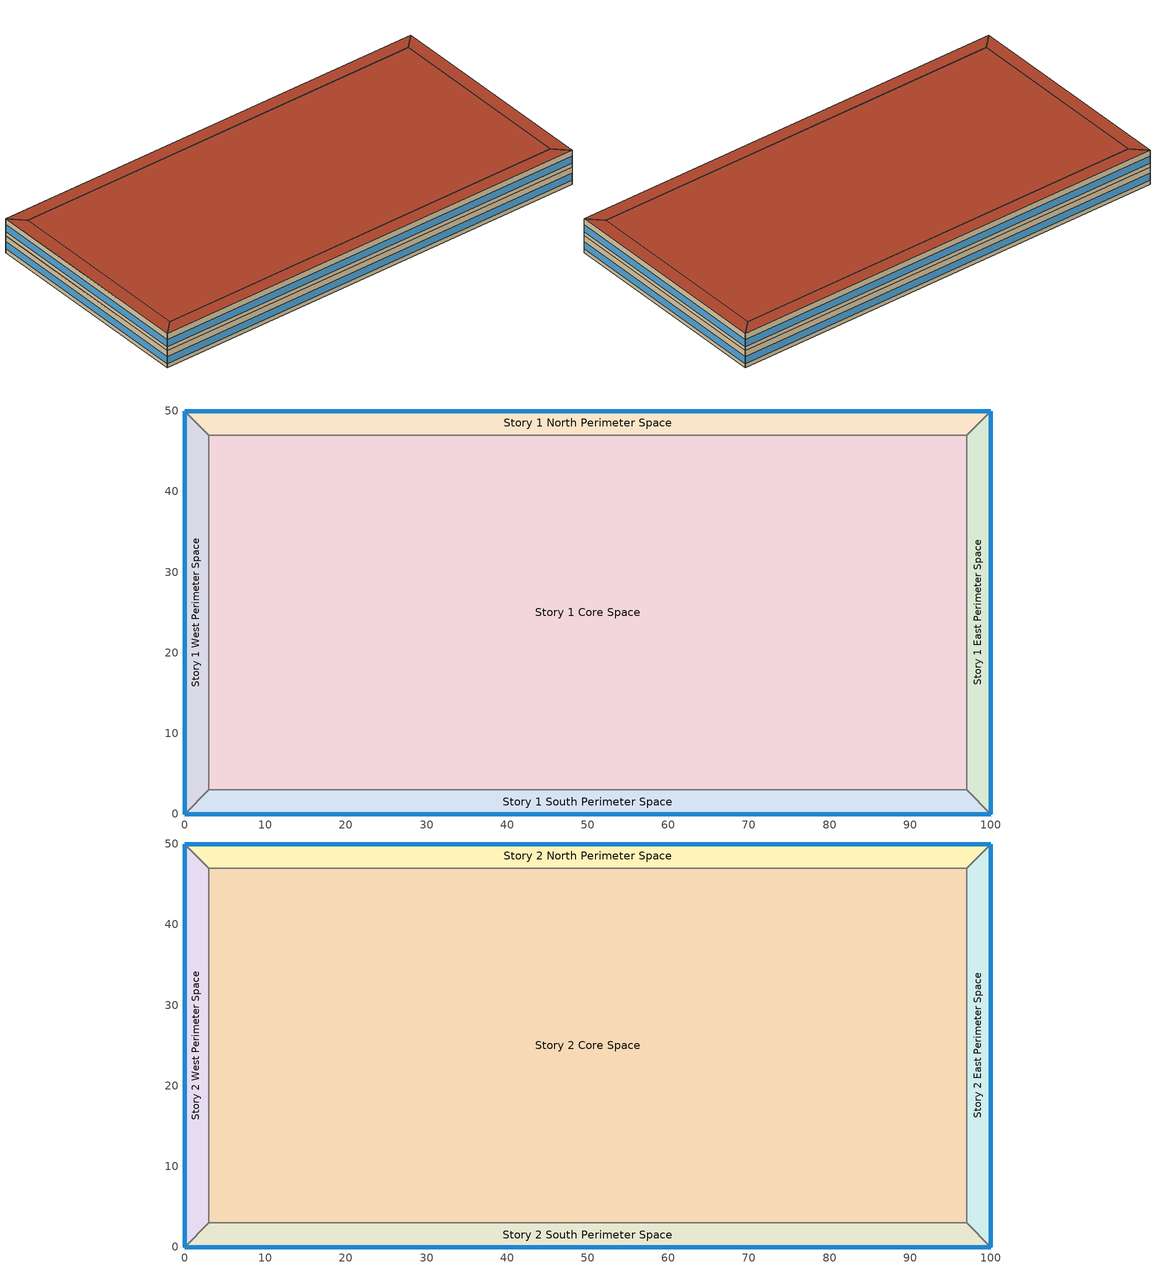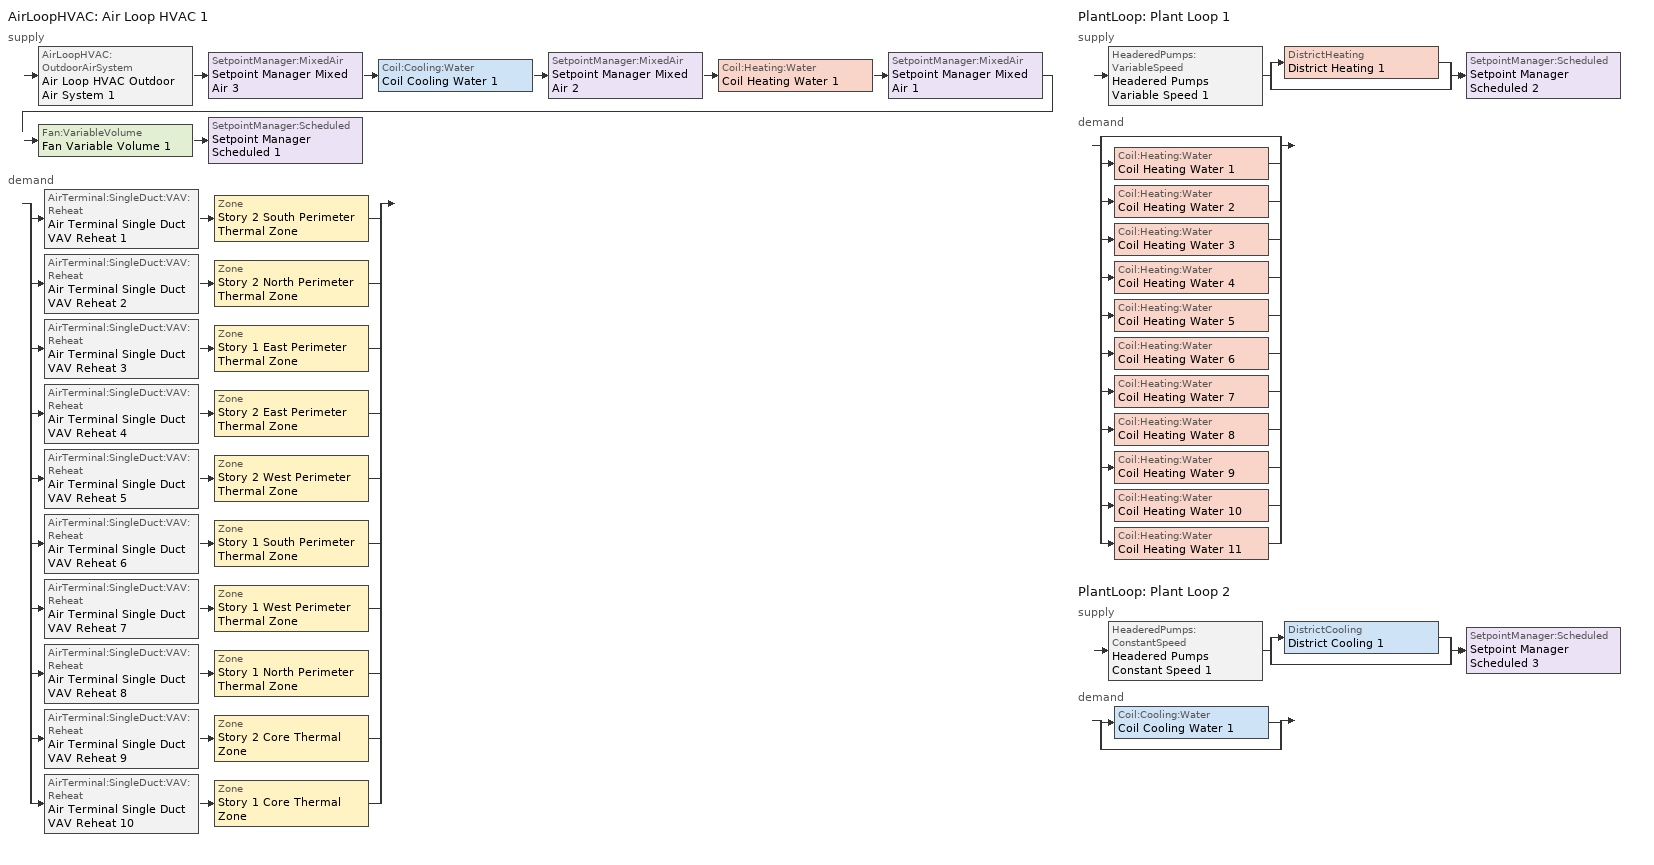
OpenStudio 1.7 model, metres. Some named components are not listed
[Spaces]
Story 1 West Perimeter Space
 floor ground: 0,0 0,50 3,47 3,3 z0
 wall outside: 0,50 0,0 z0:4
 wall to Story 1 North Perimeter Space: 3,47 0,50 z0:4
 wall to Story 1 Core Space: 3,3 3,47 z0:4
 wall to Story 1 South Perimeter Space: 0,0 3,3 z0:4
 window: 0,49.97 0,0.03 z1:2.6
Story 1 North Perimeter Space
 floor ground: 0,50 100,50 97,47 3,47 z0
 wall outside: 100,50 0,50 z0:4
 wall to Story 1 East Perimeter Space: 97,47 100,50 z0:4
 wall to Story 1 Core Space: 3,47 97,47 z0:4
 window: 99.97,50 0.03,50 z1:2.6
Story 1 East Perimeter Space
 floor ground: 100,50 100,0 97,3 97,47 z0
 wall outside: 100,0 100,50 z0:4
 wall to Story 1 South Perimeter Space: 97,3 100,0 z0:4
 wall to Story 1 Core Space: 97,47 97,3 z0:4
 window: 100,0.03 100,49.97 z1:2.6
Story 1 South Perimeter Space
 floor ground: 100,0 0,0 3,3 97,3 z0
 wall outside: 0,0 100,0 z0:4
 wall to Story 1 Core Space: 97,3 3,3 z0:4
 window: 0.03,0 99.97,0 z1:2.6
Story 1 Core Space
 floor ground: 3,3 3,47 97,47 97,3 z0
Story 2 West Perimeter Space
 floor to Story 1 West Perimeter Space: 0,0 0,50 3,47 3,3 z4
 wall outside: 0,50 0,0 z4:8
 wall to Story 2 North Perimeter Space: 3,47 0,50 z4:8
 wall to Story 2 Core Space: 3,3 3,47 z4:8
 wall to Story 2 South Perimeter Space: 0,0 3,3 z4:8
 window: 0,49.97 0,0.03 z5:6.6
 roof outside: 3,3 3,47 0,50 0,0 z8
Story 2 North Perimeter Space
 floor to Story 1 North Perimeter Space: 0,50 100,50 97,47 3,47 z4
 wall outside: 100,50 0,50 z4:8
 wall to Story 2 East Perimeter Space: 97,47 100,50 z4:8
 wall to Story 2 Core Space: 3,47 97,47 z4:8
 window: 99.97,50 0.03,50 z5:6.6
 roof outside: 3,47 97,47 100,50 0,50 z8
Story 2 East Perimeter Space
 floor to Story 1 East Perimeter Space: 100,50 100,0 97,3 97,47 z4
 wall outside: 100,0 100,50 z4:8
 wall to Story 2 South Perimeter Space: 97,3 100,0 z4:8
 wall to Story 2 Core Space: 97,47 97,3 z4:8
 window: 100,0.03 100,49.97 z5:6.6
 roof outside: 97,47 97,3 100,0 100,50 z8
Story 2 South Perimeter Space
 floor to Story 1 South Perimeter Space: 100,0 0,0 3,3 97,3 z4
 wall outside: 0,0 100,0 z4:8
 wall to Story 2 Core Space: 97,3 3,3 z4:8
 window: 0.03,0 99.97,0 z5:6.6
 roof outside: 97,3 3,3 0,0 100,0 z8
Story 2 Core Space
 floor to Story 1 Core Space: 3,3 3,47 97,47 97,3 z4
 roof outside: 97,3 97,47 3,47 3,3 z8
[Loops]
AirLoopHVAC 'Air Loop HVAC 1'
 supply: AirLoopHVAC:OutdoorAirSystem 'Air Loop HVAC Outdoor Air System 1' > SetpointManager:MixedAir 'Setpoint Manager Mixed Air 3' > Coil:Cooling:Water 'Coil Cooling Water 1' > SetpointManager:MixedAir 'Setpoint Manager Mixed Air 2' > Coil:Heating:Water 'Coil Heating Water 1' > SetpointManager:MixedAir 'Setpoint Manager Mixed Air 1' > Fan:VariableVolume 'Fan Variable Volume 1' > SetpointManager:Scheduled 'Setpoint Manager Scheduled 1'
 demand: split
  | AirTerminal:SingleDuct:VAV:Reheat 'Air Terminal Single Duct VAV Reheat 1' > Zone 'Story 2 South Perimeter Thermal Zone'
  | AirTerminal:SingleDuct:VAV:Reheat 'Air Terminal Single Duct VAV Reheat 2' > Zone 'Story 2 North Perimeter Thermal Zone'
  | AirTerminal:SingleDuct:VAV:Reheat 'Air Terminal Single Duct VAV Reheat 3' > Zone 'Story 1 East Perimeter Thermal Zone'
  | AirTerminal:SingleDuct:VAV:Reheat 'Air Terminal Single Duct VAV Reheat 4' > Zone 'Story 2 East Perimeter Thermal Zone'
  | AirTerminal:SingleDuct:VAV:Reheat 'Air Terminal Single Duct VAV Reheat 5' > Zone 'Story 2 West Perimeter Thermal Zone'
  | AirTerminal:SingleDuct:VAV:Reheat 'Air Terminal Single Duct VAV Reheat 6' > Zone 'Story 1 South Perimeter Thermal Zone'
  | AirTerminal:SingleDuct:VAV:Reheat 'Air Terminal Single Duct VAV Reheat 7' > Zone 'Story 1 West Perimeter Thermal Zone'
  | AirTerminal:SingleDuct:VAV:Reheat 'Air Terminal Single Duct VAV Reheat 8' > Zone 'Story 1 North Perimeter Thermal Zone'
  | AirTerminal:SingleDuct:VAV:Reheat 'Air Terminal Single Duct VAV Reheat 9' > Zone 'Story 2 Core Thermal Zone'
  | AirTerminal:SingleDuct:VAV:Reheat 'Air Terminal Single Duct VAV Reheat 10' > Zone 'Story 1 Core Thermal Zone'
PlantLoop 'Plant Loop 1'
 supply: HeaderedPumps:VariableSpeed 'Headered Pumps Variable Speed 1' > split
  | DistrictHeating 'District Heating 1'
  | bypass
  join > SetpointManager:Scheduled 'Setpoint Manager Scheduled 2'
 demand: split
  | bypass
  | Coil:Heating:Water 'Coil Heating Water 1'
  | Coil:Heating:Water 'Coil Heating Water 2'
  | Coil:Heating:Water 'Coil Heating Water 3'
  | Coil:Heating:Water 'Coil Heating Water 4'
  | Coil:Heating:Water 'Coil Heating Water 5'
  | Coil:Heating:Water 'Coil Heating Water 6'
  | Coil:Heating:Water 'Coil Heating Water 7'
  | Coil:Heating:Water 'Coil Heating Water 8'
  | Coil:Heating:Water 'Coil Heating Water 9'
  | Coil:Heating:Water 'Coil Heating Water 10'
  | Coil:Heating:Water 'Coil Heating Water 11'
PlantLoop 'Plant Loop 2'
 supply: HeaderedPumps:ConstantSpeed 'Headered Pumps Constant Speed 1' > split
  | DistrictCooling 'District Cooling 1'
  | bypass
  join > SetpointManager:Scheduled 'Setpoint Manager Scheduled 3'
 demand: split
  | Coil:Cooling:Water 'Coil Cooling Water 1'
  | bypass
[Building]
OS:Building 1: Space Type=Baseline Model Space Type; Default Construction Set=ASHRAE_189.1-2009_ClimateZone 4-5 (mdoff)_ConstSet
[SizingPeriod:DesignDay] Barometric Pressure {Pa}=98934; Sky Clearness=0; Rain Indicator=0; Snow Indicator=0; Day of Month=21; Daylight Saving Time Indicator=0; Dry-Bulb Temperature Range Modifier Type=DefaultMultipliers
Name | Maximum Dry-Bulb Temperature {C} | Daily Dry-Bulb Temperature Range {deltaC} | Humidity Indicating Conditions at Maximum Dry-Bulb {BasedOnField A3} | Wind Speed {m/s} | Wind Direction {deg} | Month | Day Type | Humidity Indicating Type | Solar Model Indicator | ASHRAE Taub | ASHRAE Taud
Chicago Ohare Intl Ap Ann Clg .4% Condns DB=>MWB | 33.3 | 10.5 | 23.7 | 5.2 | 230 | 7 | SummerDesignDay | Wetbulb | ASHRAETau | 0.455 | 2.05
Chicago Ohare Intl Ap Ann Clg .4% Condns Enth=>MDB | 31.4 | 10.5 | 79200 | 5.2 | 230 | 7 | SummerDesignDay | Enthalpy | ASHRAETau | 0.455 | 2.05
Chicago Ohare Intl Ap Ann Htg 99.6% Condns DB | -20 | 0 | -20 | 4.9 | 270 | 1 | WinterDesignDay | Wetbulb | ASHRAEClearSky
Chicago Ohare Intl Ap Ann Hum_n 99.6% Condns DP=>MCDB | -19.2 | 0 | -25.7 | 4.9 | 270 | 1 | WinterDesignDay | Dewpoint | ASHRAEClearSky
Chicago Ohare Intl Ap Ann Clg .4% Condns DP=>MDB | 28.9 | 10.5 | 23.8 | 5.2 | 230 | 7 | SummerDesignDay | Dewpoint | ASHRAETau | 0.455 | 2.05
Chicago Ohare Intl Ap Ann Clg .4% Condns WB=>MDB | 31.2 | 10.5 | 25.5 | 5.2 | 230 | 7 | SummerDesignDay | Wetbulb | ASHRAETau | 0.455 | 2.05
Chicago Ohare Intl Ap Ann Htg Wind 99.6% Condns WS=>MCDB | -3.5 | 0 | -3.5 | 12.4 | 270 | 1 | WinterDesignDay | Wetbulb | ASHRAEClearSky
[Material]
Name | Roughness | Thickness | Conductivity | Density | Specific Heat | Thermal Absorptance | Solar Absorptance | Visible Absorptance
000_F08 Metal surface | Smooth | 0.0008 | 45.28 | 7824 | 500
000_F16 Acoustic tile | MediumSmooth | 0.0191 | 0.06 | 368 | 590
000_G01a 19mm gypsum board | MediumSmooth | 0.019 | 0.16 | 800 | 1090
000_G05 25mm wood | MediumSmooth | 0.0254 | 0.15 | 608 | 1630
000_I01 25mm insulation board | MediumRough | 0.0254 | 0.03 | 43 | 1210
000_M11 100mm lightweight concrete | MediumRough | 0.1016 | 0.53 | 1280 | 840
1/2IN Gypsum | Smooth | 0.0127 | 0.16 | 784.9 | 830 | 0.9 | 0.92 | 0.92
MAT-CC05 4 HW CONCRETE | Rough | 0.1016 | 1.311 | 2240 | 836.8 | 0.9 | 0.7 | 0.7
Metal Decking | MediumSmooth | 0.0015 | 45.006 | 7680 | 418.4 | 0.9 | 0.7 | 0.3
Roof Insulation [21] | MediumRough | 0.2105 | 0.049 | 265 | 836.8 | 0.9 | 0.7 | 0.7
Roof Membrane | VeryRough | 0.0095 | 0.16 | 1121.29 | 1460 | 0.9 | 0.7 | 0.7
Wall Insulation [39] | MediumRough | 0.1184 | 0.045 | 265 | 836.8 | 0.9 | 0.7 | 0.7
[Material:AirGap]
Name | Thermal Resistance
000_F04 Wall air space resistance | 0.15
000_F05 Ceiling air space resistance | 0.18
[Material:NoMass] Thermal Absorptance=0.9; Solar Absorptance=0.7
Name | Roughness | Thermal Resistance | Visible Absorptance
CP02 CARPET PAD | VeryRough | 0.2165 | 0.8
MAT-SHEATH | Rough | 0.3626 | 0.7
[WindowMaterial:Gas]
000_Air 13mm: Gas Type=Air; Thickness=0.0127
[WindowMaterial:Glazing] Optical Data Type=SpectralAverage; Thickness=0.003; Infrared Transmittance at Normal Incidence=0
Name | Solar Transmittance at Normal Incidence | Front Side Solar Reflectance at Normal Incidence | Back Side Solar Reflectance at Normal Incidence | Visible Transmittance at Normal Incidence | Front Side Visible Reflectance at Normal Incidence | Back Side Visible Reflectance at Normal Incidence | Front Side Infrared Hemispherical Emissivity | Back Side Infrared Hemispherical Emissivity | Conductivity | Dirt Correction Factor for Solar and Visible Transmittance | Solar Diffusing
000_Clear 3mm | 0.837 | 0.075 | 0.075 | 0.898 | 0.081 | 0.081 | 0.84 | 0.84 | 0.9
Theoretical Glass [207] | 0.3311 | 0.6189 | 0.6189 | 0.44 | 0.51 | 0.51 | 0.9 | 0.9 | 0.0133 | 1 | No
[Construction]
000_ExtSlabCarpet_4in_ClimateZone 1-8: MAT-CC05 4 HW CONCRETE, CP02 CARPET PAD
000_Exterior Door: 000_F08 Metal surface, 000_I01 25mm insulation board
000_Exterior Window: 000_Clear 3mm, 000_Air 13mm, 000_Clear 3mm
000_Interior Ceiling: 000_M11 100mm lightweight concrete, 000_F05 Ceiling air space resistance, 000_F16 Acoustic tile
000_Interior Door; 000_Interior Partition: 000_G05 25mm wood
000_Interior Floor: 000_F16 Acoustic tile, 000_F05 Ceiling air space resistance, 000_M11 100mm lightweight concrete
000_Interior Wall: 000_G01a 19mm gypsum board, 000_F04 Wall air space resistance, 000_G01a 19mm gypsum board
000_Interior Window: 000_Clear 3mm
ASHRAE_189.1-2009_ExtRoof_IEAD_ClimateZone 2-5: Roof Membrane, Roof Insulation [21], Metal Decking
ASHRAE_189.1-2009_ExtWall_SteelFrame_ClimateZone 4-8: MAT-SHEATH, Wall Insulation [39], 1/2IN Gypsum
ASHRAE_189.1-2009_ExtWindow_ClimateZone 4-5: Theoretical Glass [207]
[DefaultConstructionSet]
ASHRAE_189.1-2009_ClimateZone 4-5 (mdoff)_ConstSet: Default Exterior Surface Constructions=ASHRAE_189.1-2009_ClimateZone 4-5 (mdoff)_Exterior_DefSurfCons; Default Interior Surface Constructions=000_Interior_DefSurfCons; Default Ground Contact Surface Constructions=000_Ground_DefSurfCons; Default Exterior SubSurface Constructions=ASHRAE_189.1-2009_ClimateZone 4-5 (mdoff)_Exterior_DefSubCons; Default Interior SubSurface Constructions=000_Interior_DefSubCons; Interior Partition Construction=000_Interior Partition
[DefaultSubSurfaceConstructions] Glass Door Construction=000_Exterior Window; Skylight Construction=000_Exterior Window; Tubular Daylight Dome Construction=000_Interior Window; Tubular Daylight Diffuser Construction=000_Interior Window
Name | Fixed Window Construction | Operable Window Construction | Door Construction
000_Interior_DefSubCons | 000_Interior Window | 000_Interior Window | 000_Interior Door
ASHRAE_189.1-2009_ClimateZone 4-5 (mdoff)_Exterior_DefSubCons | ASHRAE_189.1-2009_ExtWindow_ClimateZone 4-5 | ASHRAE_189.1-2009_ExtWindow_ClimateZone 4-5 | 000_Exterior Door
[DefaultSurfaceConstructions]
Name | Floor Construction | Wall Construction | Roof Ceiling Construction
000_Ground_DefSurfCons | 000_ExtSlabCarpet_4in_ClimateZone 1-8 | 000_ExtSlabCarpet_4in_ClimateZone 1-8 | 000_ExtSlabCarpet_4in_ClimateZone 1-8
000_Interior_DefSurfCons | 000_Interior Floor | 000_Interior Wall | 000_Interior Ceiling
ASHRAE_189.1-2009_ClimateZone 4-5 (mdoff)_Exterior_DefSurfCons | 000_ExtSlabCarpet_4in_ClimateZone 1-8 | ASHRAE_189.1-2009_ExtWall_SteelFrame_ClimateZone 4-8 | ASHRAE_189.1-2009_ExtRoof_IEAD_ClimateZone 2-5
[BuildingStory] Nominal Floor to Floor Height {m}=4
Name | Nominal Z Coordinate {m}
Story 1 | 0
Story 2 | 4
[Space]
Name | Building Story | Thermal Zone
Story 1 West Perimeter Space | Story 1 | Story 1 West Perimeter Thermal Zone
Story 1 North Perimeter Space | Story 1 | Story 1 North Perimeter Thermal Zone
Story 1 East Perimeter Space | Story 1 | Story 1 East Perimeter Thermal Zone
Story 1 South Perimeter Space | Story 1 | Story 1 South Perimeter Thermal Zone
Story 1 Core Space | Story 1 | Story 1 Core Thermal Zone
Story 2 West Perimeter Space | Story 2 | Story 2 West Perimeter Thermal Zone
Story 2 North Perimeter Space | Story 2 | Story 2 North Perimeter Thermal Zone
Story 2 East Perimeter Space | Story 2 | Story 2 East Perimeter Thermal Zone
Story 2 South Perimeter Space | Story 2 | Story 2 South Perimeter Thermal Zone
Story 2 Core Space | Story 2 | Story 2 Core Thermal Zone
[ThermalZone] Use Ideal Air Loads=No
Name | Thermostat
Story 1 East Perimeter Thermal Zone | Thermostat Setpoint Dual Setpoint 3
Story 1 Core Thermal Zone | Thermostat Setpoint Dual Setpoint 10
Story 1 West Perimeter Thermal Zone | Thermostat Setpoint Dual Setpoint 7
Story 2 Core Thermal Zone | Thermostat Setpoint Dual Setpoint 9
Story 1 North Perimeter Thermal Zone | Thermostat Setpoint Dual Setpoint 8
Story 2 East Perimeter Thermal Zone | Thermostat Setpoint Dual Setpoint 4
Story 1 South Perimeter Thermal Zone | Thermostat Setpoint Dual Setpoint 6
Story 2 North Perimeter Thermal Zone | Thermostat Setpoint Dual Setpoint 2
Story 2 South Perimeter Thermal Zone | Thermostat Setpoint Dual Setpoint 1
Story 2 West Perimeter Thermal Zone | Thermostat Setpoint Dual Setpoint 5
[Sizing:Zone] Zone Cooling Design Supply Air Temperature {C}=14; Zone Heating Design Supply Air Temperature {C}=40; Zone Cooling Design Supply Air Humidity Ratio {kg-H2O/kg-air}=0.0085; Zone Heating Design Supply Air Humidity Ratio {kg-H2O/kg-air}=0.008; Cooling Design Air Flow Method=DesignDay; Heating Design Air Flow Method=DesignDay
Story 1 East Perimeter Thermal Zone; Story 1 Core Thermal Zone; Story 1 West Perimeter Thermal Zone; Story 2 Core Thermal Zone; Story 1 North Perimeter Thermal Zone; Story 2 East Perimeter Thermal Zone; Story 1 South Perimeter Thermal Zone; Story 2 North Perimeter Thermal Zone; Story 2 South Perimeter Thermal Zone; Story 2 West Perimeter Thermal Zone
[Zone equipment]
Story 1 East Perimeter Thermal Zone: Air Terminal Single Duct VAV Reheat 3
Story 1 Core Thermal Zone: Air Terminal Single Duct VAV Reheat 10
Story 1 West Perimeter Thermal Zone: Air Terminal Single Duct VAV Reheat 7
Story 2 Core Thermal Zone: Air Terminal Single Duct VAV Reheat 9
Story 1 North Perimeter Thermal Zone: Air Terminal Single Duct VAV Reheat 8
Story 2 East Perimeter Thermal Zone: Air Terminal Single Duct VAV Reheat 4
Story 1 South Perimeter Thermal Zone: Air Terminal Single Duct VAV Reheat 6
Story 2 North Perimeter Thermal Zone: Air Terminal Single Duct VAV Reheat 2
Story 2 South Perimeter Thermal Zone: Air Terminal Single Duct VAV Reheat 1
Story 2 West Perimeter Thermal Zone: Air Terminal Single Duct VAV Reheat 5
[AirLoopHVAC]
Air Loop HVAC 1: Design Supply Air Flow Rate {m3/s}=AutoSize
[AvailabilityManager:Scheduled]
Availability Manager Scheduled 1: Schedule=Always On Discrete
[Sizing:System]
Air Loop HVAC 1: Type of Load to Size On=Sensible; Design Outdoor Air Flow Rate {m3/s}=Autosize; Minimum System Air Flow Ratio=0.3; Preheat Design Temperature {C}=7; Preheat Design Humidity Ratio {kg-H2O/kg-Air}=0.008; Precool Design Temperature {C}=12.8; Precool Design Humidity Ratio {kg-H2O/kg-Air}=0.008; Central Cooling Design Supply Air Temperature {C}=12.8; Central Heating Design Supply Air Temperature {C}=12.8; Sizing Option=NonCoincident; 100% Outdoor Air in Cooling=Yes; 100% Outdoor Air in Heating=Yes; Central Cooling Design Supply Air Humidity Ratio {kg-H2O/kg-Air}=0.0085; Central Heating Design Supply Air Humidity Ratio {kg-H2O/kg-Air}=0.008; Cooling Design Air Flow Method=DesignDay; Cooling Design Air Flow Rate {m3/s}=0; Heating Design Air Flow Method=DesignDay; Heating Design Air Flow Rate {m3/s}=0; System Outdoor Air Method=ZoneSum; Zone Maximum Outdoor Air Fraction=1; Cooling Supply Air Flow Rate Per Floor Area {m3/s-m2}=0.00996765; Cooling Fraction of Autosized Cooling Supply Air Flow Rate=1; Cooling Supply Air Flow Rate Per Unit Cooling Capacity {m3/s-W}=3.94755e-05; Heating Supply Air Flow Rate Per Floor Area {m3/s-m2}=0.00996765; Heating Fraction of Autosized Heating Supply Air Flow Rate=1; Heating Fraction of Autosized Cooling Supply Air Flow Rate=1; Heating Supply Air Flow Rate Per Unit Heating Capacity {m3/s-W}=3.15882e-05; Cooling Design Capacity Method=CoolingDesignCapacity; Cooling Design Capacity {W}=autosize; Cooling Design Capacity Per Floor Area {W/m2}=234.7; Fraction of Autosized Cooling Design Capacity=1; Heating Design Capacity Method=HeatingDesignCapacity; Heating Design Capacity {W}=autosize; Heating Design Capacity Per Floor Area {W/m2}=157; Fraction of Autosized Heating Design Capacity=1; Central Cooling Capacity Control Method=OnOff
[Fan:VariableVolume]
Fan Variable Volume 1: Availability Schedule=Always_On; Fan Efficiency=0.6045; Pressure Rise {Pa}=500; Maximum Flow Rate {m3/s}=Autosize; Fan Power Minimum Flow Rate Input Method=FixedFlowRate; Fan Power Minimum Flow Fraction=0; Fan Power Minimum Air Flow Rate {m3/s}=0; Motor Efficiency=0.93; Motor In Airstream Fraction=1; Fan Power Coefficient 1=0.0407599; Fan Power Coefficient 2=0.088045; Fan Power Coefficient 3=-0.0729261; Fan Power Coefficient 4=0.94374; Fan Power Coefficient 5=0
[Coil:Heating:Water] Availability Schedule=Always_On
Coil Heating Water 1; Coil Heating Water 2; Coil Heating Water 3; Coil Heating Water 4; Coil Heating Water 5; Coil Heating Water 6; Coil Heating Water 7; Coil Heating Water 8; Coil Heating Water 9; Coil Heating Water 10; Coil Heating Water 11
[Coil:Cooling:Water]
Coil Cooling Water 1: Availability Schedule=Always_On
[SetpointManager:Scheduled] Control Variable=Temperature
Name | Schedule
Setpoint Manager Scheduled 1 | Deck_Temperature
Setpoint Manager Scheduled 2 | Hot_Water_Temperature
Setpoint Manager Scheduled 3 | Chilled_Water_Temperature
[Controller:OutdoorAir]
Controller Outdoor Air 1: Minimum Outdoor Air Flow Rate {m3/s}=Autosize; Maximum Outdoor Air Flow Rate {m3/s}=Autosize; Economizer Control Type=NoEconomizer; Economizer Control Action Type=ModulateFlow; Economizer Maximum Limit Dry-Bulb Temperature {C}=28; Economizer Maximum Limit Enthalpy {J/kg}=64000; Economizer Minimum Limit Dry-Bulb Temperature {C}=-100; Lockout Type=NoLockout; Minimum Limit Type=FixedMinimum; Controller Mechanical Ventilation=Controller Mechanical Ventilation 1; High Humidity Control=No; Heat Recovery Bypass Control Type=BypassWhenWithinEconomizerLimits
[Controller:MechanicalVentilation]
Controller Mechanical Ventilation 1: Availability Schedule=Always On Discrete; System Outdoor Air Method=ZoneSum
[AirLoopHVAC:OutdoorAirSystem]
Air Loop HVAC Outdoor Air System 1: Controller=Controller Outdoor Air 1
[PlantLoop] Plant Loop Volume {m3}=Autocalculate
Plant Loop 1; Plant Loop 2
[Sizing:Plant] Sizing Option=NonCoincident; Zone Timesteps in Averaging Window=1; Coincident Sizing Factor Mode=None
Name | Loop Type | Design Loop Exit Temperature {C} | Loop Design Temperature Difference {deltaC}
Plant Loop 1 | Heating | 82 | 11
Plant Loop 2 | Cooling | 7.22 | 6.67
[HeaderedPumps:VariableSpeed]
Headered Pumps Variable Speed 1: Total Rated Flow Rate {m3/s}=autosize; Number of Pumps in Bank=2; Flow Sequencing Control Scheme=Sequential; Rated Pump Head {Pa}=179352; Rated Power Consumption {W}=autosize; Motor Efficiency=0.9; Fraction of Motor Inefficiencies to Fluid Stream=0; Coefficient 1 of the Part Load Performance Curve=0; Coefficient 2 of the Part Load Performance Curve=1; Coefficient 3 of the Part Load Performance Curve=0; Coefficient 4 of the Part Load Performance Curve=0; Minimum Flow Rate Fraction=0; Pump Control Type=Continuous; Skin Loss Radiative Fraction=0.1
[DistrictHeating]
District Heating 1: Nominal Capacity {W}=autosize
[Controller:WaterCoil] Minimum Actuated Flow {m3/s}=0
Name | Action
Controller Water Coil 1 | Normal
Controller Water Coil 2 | Reverse
[HeaderedPumps:ConstantSpeed]
Headered Pumps Constant Speed 1: Total Rated Flow Rate {m3/s}=autosize; Number of Pumps in Bank=2; Flow Sequencing Control Scheme=Sequential; Rated Pump Head {Pa}=179352; Rated Power Consumption {W}=autosize; Motor Efficiency=0.9; Fraction of Motor Inefficiencies to Fluid Stream=0; Pump Control Type=Continuous; Skin Loss Radiative Fraction=0.1
[DistrictCooling]
District Cooling 1: Nominal Capacity {W}=autosize
[AirTerminal:SingleDuct:VAV:Reheat] Availability Schedule=Always_On; Maximum Air Flow Rate {m3/s}=Autocalculate; Zone Minimum Air Flow Input Method=Constant; Constant Minimum Air Flow Fraction=0.3; Fixed Minimum Air Flow Rate {m3/s}=0; Maximum Hot Water or Steam Flow Rate {m3/s}=Autocalculate; Minimum Hot Water or Steam Flow Rate {m3/s}=0; Convergence Tolerance=0.001; Damper Heating Action=Normal; Maximum Flow per Zone Floor Area During Reheat {m3/s-m2}=Autocalculate; Maximum Flow Fraction During Reheat=Autocalculate; Maximum Reheat Air Temperature {C}=35
Name | Reheat Coil
Air Terminal Single Duct VAV Reheat 1 | Coil Heating Water 2
Air Terminal Single Duct VAV Reheat 2 | Coil Heating Water 3
Air Terminal Single Duct VAV Reheat 3 | Coil Heating Water 4
Air Terminal Single Duct VAV Reheat 4 | Coil Heating Water 5
Air Terminal Single Duct VAV Reheat 5 | Coil Heating Water 6
Air Terminal Single Duct VAV Reheat 6 | Coil Heating Water 7
Air Terminal Single Duct VAV Reheat 7 | Coil Heating Water 8
Air Terminal Single Duct VAV Reheat 8 | Coil Heating Water 9
Air Terminal Single Duct VAV Reheat 9 | Coil Heating Water 10
Air Terminal Single Duct VAV Reheat 10 | Coil Heating Water 11
[ThermostatSetpoint:DualSetpoint] Heating Setpoint Temperature Schedule=Heating Sch; Cooling Setpoint Temperature Schedule=Cooling Sch
Thermostat Setpoint Dual Setpoint 1; Thermostat Setpoint Dual Setpoint 2; Thermostat Setpoint Dual Setpoint 3; Thermostat Setpoint Dual Setpoint 4; Thermostat Setpoint Dual Setpoint 5; Thermostat Setpoint Dual Setpoint 6; Thermostat Setpoint Dual Setpoint 7; Thermostat Setpoint Dual Setpoint 8; Thermostat Setpoint Dual Setpoint 9; Thermostat Setpoint Dual Setpoint 10
[SpaceType]
Baseline Model Space Type: Default Schedule Set=Baseline Model Schedule Set; Design Specification Outdoor Air Object=Baseline Model OA
[DefaultScheduleSet]
Baseline Model Schedule Set: Number of People Schedule=Baseline Model People Lights and Equipment Schedule; People Activity Level Schedule=Baseline Model People Activity Schedule; Lighting Schedule=Baseline Model People Lights and Equipment Schedule; Electric Equipment Schedule=Baseline Model People Lights and Equipment Schedule; Infiltration Schedule=Baseline Model Infiltration Schedule
[DesignSpecification:OutdoorAir]
Baseline Model OA: Outdoor Air Method=Sum; Outdoor Air Flow per Person {m3/s-person}=0.00943895
[SpaceInfiltration:DesignFlowRate]
Baseline Model Infiltration: Space or SpaceType=Baseline Model Space Type; Design Flow Rate Calculation Method=Flow/ExteriorArea; Flow per Exterior Surface Area {m3/s-m2}=0.0003048
[People:Definition]
Baseline Model People Definition: Number of People Calculation Method=People/Area; People per Space Floor Area {person/m2}=0.0538196; Fraction Radiant=0.3
[People]
Baseline Model People: People Definition=Baseline Model People Definition; Space or SpaceType=Baseline Model Space Type
[Lights:Definition]
Baseline Model Lights Definition: Design Level Calculation Method=Watts/Area; Watts per Space Floor Area {W/m2}=10.7639
[Lights]
Baseline Model Lights: Lights Definition=Baseline Model Lights Definition; Space or SpaceType=Baseline Model Space Type
[ElectricEquipment:Definition]
Baseline Model Electric Equipment Definition: Design Level Calculation Method=Watts/Area; Watts per Space Floor Area {W/m2}=10.7639
[ElectricEquipment]
Baseline Model Electric Equipment: Electric Equipment Definition=Baseline Model Electric Equipment Definition; Space or SpaceType=Baseline Model Space Type
[Schedule:Ruleset]
Name | Default Day Schedule | Summer Design Day Schedule | Winter Design Day Schedule
Always_On | Always_On_Default | Always_On_Summer_Design_Day | Always_On_Winter_Design_Day
Deck_Temperature | Deck_Temperature_Default | Deck_Temperature_Summer_Design_Day | Deck_Temperature_Winter_Design_Day
Hot_Water_Temperature | Hot_Water_Temperature_Default | Hot_Water_Temperature_Summer_Design_Day | Hot_Water_Temperature_Winter_Design_Day
Chilled_Water_Temperature | Chilled_Water_Temperature_Default | Chilled_Water_Temperature_Summer_Design_Day | Chilled_Water_Temperature_Winter_Design_Day
Cooling Sch | Cooling Sch Default
Heating Sch | Heating Sch Default
Baseline Model Infiltration Schedule | Baseline Model Infiltration Schedule Schedule All Days | Baseline Model Infiltration Schedule Summer Design Day | Baseline Model Infiltration Schedule Winter Design Day
Baseline Model People Lights and Equipment Schedule | Baseline Model People Lights and Equipment Schedule Schedule Week Day | Baseline Model People Lights and Equipment Schedule Summer Design Day | Baseline Model People Lights and Equipment Schedule Winter Design Day
Baseline Model People Activity Schedule | Baseline Model People Activity Schedule Default
[Schedule:Day]
Always_On_Default; Always_On_Winter_Design_Day; Always_On_Summer_Design_Day; Baseline Model Infiltration Schedule Winter Design Day; Baseline Model Infiltration Schedule Summer Design Day; Baseline Model People Lights and Equipment Schedule Summer Design Day: 24, 0, 1
Deck_Temperature_Default; Deck_Temperature_Winter_Design_Day; Deck_Temperature_Summer_Design_Day: 24, 0, 12.8
Hot_Water_Temperature_Default; Hot_Water_Temperature_Winter_Design_Day; Hot_Water_Temperature_Summer_Design_Day: 24, 0, 67
Chilled_Water_Temperature_Default; Chilled_Water_Temperature_Winter_Design_Day; Chilled_Water_Temperature_Summer_Design_Day: 24, 0, 6.7
Cooling Sch Default: 24, 0, 28
Heating Sch Default: 24, 0, 24
Baseline Model Infiltration Schedule Schedule All Days: 6, 0, 1, 22, 0, 0.25, 24, 0, 1
Baseline Model People Lights and Equipment Schedule Schedule Week Day: 6, 0, 0, 7, 0, 0.1, 8, 0, 0.2, 12, 0, 0.95, 13, 0, 0.5, 17, 0, 0.95, 18, 0, 0.7, 20, 0, 0.4, 22, 0, 0.1, 24, 0, 0.05
Baseline Model People Lights and Equipment Schedule Winter Design Day; Baseline Model People Lights and Equipment Schedule Schedule Sunday: 24, 0, 0
Baseline Model People Lights and Equipment Schedule Saturday: 6, 0, 0, 8, 0, 0.1, 14, 0, 0.5, 17, 0, 0.1, 24, 0, 0
Baseline Model People Activity Schedule Default: 24, 0, 120
[Schedule:Constant]
Always On Discrete: Value=1
[Schedule:Rule] Schedule Ruleset=Baseline Model People Lights and Equipment Schedule
Name | Rule Order | Day Schedule | Apply Saturday | Apply Sunday
Baseline Model People Lights and Equipment Schedule Saturday Rule | 1 | Baseline Model People Lights and Equipment Schedule Saturday | Yes
Baseline Model People Lights and Equipment Schedule Sunday Rule | 0 | Baseline Model People Lights and Equipment Schedule Schedule Sunday |  | Yes
